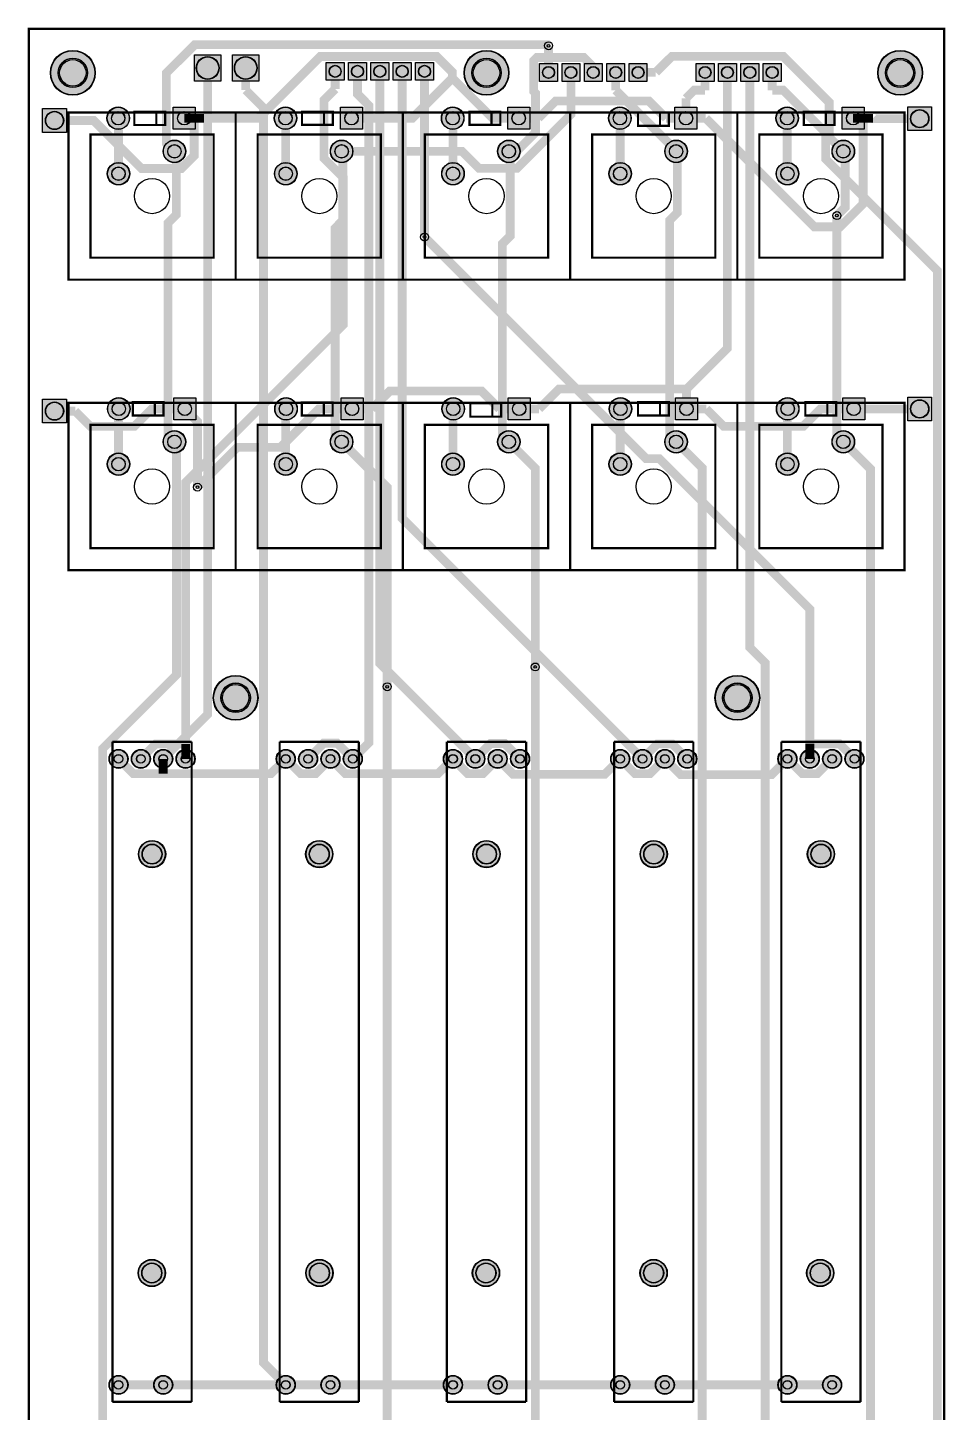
# Model space of a CAD drawing. Header units: millimetres. Extents: x 0 to 104, y -247 to 0.
# Drawn here: x -0.1 to 104.1, y -157.3 to 0.1 of the extents above; entities that cross this region are included whole.
import ezdxf

# ---------------------------------------------------------------- set-up
doc = ezdxf.new("R2010")
doc.units = ezdxf.units.MM
for name, color, linetype, true_color in [('BoardOutLine', 7, 'Continuous', 0xff00ff), ('BottomLayer', 7, 'Continuous', 0x0000ff), ('BottomSilkLayer', 7, 'Continuous', 0x66cc33), ('BottomSolderMaskLayer', 7, 'Continuous', 0xaa00ff), ('Document', 7, 'Continuous', 0xffffff), ('Hole', 7, 'Continuous', 0x222222), ('Multi-Layer', 7, 'Continuous', 0xc0c0c0), ('TopLayer', 7, 'Continuous', 0xff0000), ('TopSilkLayer', 7, 'Continuous', 0xffcc00), ('TopSolderMaskLayer', 7, 'Continuous', 0x800080)]:
    doc.layers.add(name, color=color, linetype=linetype, true_color=true_color)

msp = doc.modelspace()

# ---------------------------------------------------------------- hatches: boundary and pattern name
at = {"layer": 'BottomSolderMaskLayer'}
for points in [[(2.45, -5, 1), (7.55, -5, 1)], [(18.77, -2.89), (21.87, -2.89), (21.87, -6), (18.77, -6)], [(23.09, -2.89), (26.19, -2.89), (26.19, -6), (23.09, -6)], [(49.45, -5, 1), (54.55, -5, 1)], [(96.45, -5, 1), (101.55, -5, 1)], [(33.73, -3.76), (35.86, -3.76), (35.86, -5.89), (33.73, -5.89)], [(36.27, -3.76), (38.4, -3.76), (38.4, -5.89), (36.27, -5.89)], [(38.81, -3.76), (40.94, -3.76), (40.94, -5.89), (38.81, -5.89)], [(41.35, -3.76), (43.48, -3.76), (43.48, -5.89), (41.35, -5.89)], [(43.89, -3.76), (46.02, -3.76), (46.02, -5.89), (43.89, -5.89)], [(57.99, -3.89), (60.12, -3.89), (60.12, -6.02), (57.99, -6.02)], [(60.53, -3.89), (62.66, -3.89), (62.66, -6.02), (60.53, -6.02)], [(63.07, -3.89), (65.2, -3.89), (65.2, -6.02), (63.07, -6.02)], [(65.61, -3.89), (67.74, -3.89), (67.74, -6.02), (65.61, -6.02)], [(68.15, -3.89), (70.28, -3.89), (70.28, -6.02), (68.15, -6.02)], [(75.77, -3.89), (77.9, -3.89), (77.9, -6.02), (75.77, -6.02)], [(78.31, -3.89), (80.44, -3.89), (80.44, -6.02), (78.31, -6.02)], [(80.85, -3.89), (82.98, -3.89), (82.98, -6.02), (80.85, -6.02)], [(83.39, -3.89), (85.52, -3.89), (85.52, -6.02), (83.39, -6.02)], [(1.52, -9.01), (4.32, -9.01), (4.32, -11.81), (1.52, -11.81)], [(8.88, -10.16, 1), (11.44, -10.16, 1)], [(16.38, -8.88), (18.94, -8.88), (18.94, -11.44), (16.38, -11.44)], [(27.88, -10.16, 1), (30.44, -10.16, 1)], [(35.38, -8.88), (37.94, -8.88), (37.94, -11.44), (35.38, -11.44)], [(46.88, -10.16, 1), (49.44, -10.16, 1)], [(54.38, -8.88), (56.94, -8.88), (56.94, -11.44), (54.38, -11.44)], [(65.88, -10.16, 1), (68.44, -10.16, 1)], [(73.38, -8.88), (75.94, -8.88), (75.94, -11.44), (73.38, -11.44)], [(84.88, -10.16, 1), (87.44, -10.16, 1)], [(92.38, -8.88), (94.94, -8.88), (94.94, -11.44), (92.38, -11.44)], [(99.82, -8.81), (102.62, -8.81), (102.62, -11.61), (99.82, -11.61)], [(15.26, -13.92, 1), (17.82, -13.92, 1)], [(34.26, -13.92, 1), (36.82, -13.92, 1)], [(53.26, -13.92, 1), (55.82, -13.92, 1)], [(72.26, -13.92, 1), (74.82, -13.92, 1)], [(91.26, -13.92, 1), (93.82, -13.92, 1)], [(8.91, -16.46, 1), (11.47, -16.46, 1)], [(27.91, -16.46, 1), (30.47, -16.46, 1)], [(46.91, -16.46, 1), (49.47, -16.46, 1)], [(65.91, -16.46, 1), (68.47, -16.46, 1)], [(84.91, -16.46, 1), (87.47, -16.46, 1)], [(1.52, -42.03), (4.32, -42.03), (4.32, -44.83), (1.52, -44.83)], [(8.95, -43.18, 1), (11.5, -43.18, 1)], [(16.45, -41.9), (19, -41.9), (19, -44.46), (16.45, -44.46)], [(27.95, -43.18, 1), (30.5, -43.18, 1)], [(35.45, -41.9), (38, -41.9), (38, -44.46), (35.45, -44.46)], [(46.95, -43.18, 1), (49.5, -43.18, 1)], [(54.45, -41.9), (57, -41.9), (57, -44.46), (54.45, -44.46)], [(65.95, -43.18, 1), (68.5, -43.18, 1)], [(73.45, -41.9), (76, -41.9), (76, -44.46), (73.45, -44.46)], [(84.95, -43.18, 1), (87.5, -43.18, 1)], [(92.45, -41.9), (95, -41.9), (95, -44.46), (92.45, -44.46)], [(99.82, -41.78), (102.62, -41.78), (102.62, -44.58), (99.82, -44.58)], [(15.26, -46.92, 1), (17.82, -46.92, 1)], [(34.26, -46.92, 1), (36.82, -46.92, 1)], [(53.26, -46.92, 1), (55.82, -46.92, 1)], [(72.26, -46.92, 1), (74.82, -46.92, 1)], [(91.26, -46.92, 1), (93.82, -46.92, 1)], [(8.91, -49.46, 1), (11.47, -49.46, 1)], [(27.91, -49.46, 1), (30.47, -49.46, 1)], [(46.91, -49.46, 1), (49.47, -49.46, 1)], [(65.91, -49.46, 1), (68.47, -49.46, 1)], [(84.91, -49.46, 1), (87.47, -49.46, 1)], [(20.95, -76, 1), (26.05, -76, 1)], [(77.95, -76, 1), (83.05, -76, 1)], [(9.11, -82.94, 1), (11.27, -82.94, 1)], [(11.65, -82.94, 1), (13.81, -82.94, 1)], [(14.19, -82.94, 1), (16.35, -82.94, 1)], [(16.73, -82.94, 1), (18.89, -82.94, 1)], [(28.11, -82.94, 1), (30.27, -82.94, 1)], [(30.65, -82.94, 1), (32.81, -82.94, 1)], [(33.19, -82.94, 1), (35.35, -82.94, 1)], [(35.73, -82.94, 1), (37.89, -82.94, 1)], [(47.11, -82.94, 1), (49.27, -82.94, 1)], [(49.65, -82.94, 1), (51.81, -82.94, 1)], [(52.19, -82.94, 1), (54.35, -82.94, 1)], [(54.73, -82.94, 1), (56.89, -82.94, 1)], [(66.11, -82.94, 1), (68.27, -82.94, 1)], [(68.65, -82.94, 1), (70.81, -82.94, 1)], [(71.19, -82.94, 1), (73.35, -82.94, 1)], [(73.73, -82.94, 1), (75.89, -82.94, 1)], [(85.11, -82.94, 1), (87.27, -82.94, 1)], [(87.65, -82.94, 1), (89.81, -82.94, 1)], [(90.19, -82.94, 1), (92.35, -82.94, 1)], [(92.73, -82.94, 1), (94.89, -82.94, 1)], [(12.45, -93.76, 1), (15.55, -93.76, 1)], [(31.45, -93.76, 1), (34.55, -93.76, 1)], [(50.45, -93.76, 1), (53.55, -93.76, 1)], [(69.45, -93.76, 1), (72.55, -93.76, 1)], [(88.45, -93.76, 1), (91.55, -93.76, 1)], [(12.42, -141.35, 1), (15.52, -141.35, 1)], [(31.47, -141.35, 1), (34.57, -141.35, 1)], [(50.39, -141.35, 1), (53.49, -141.35, 1)], [(69.44, -141.35, 1), (72.54, -141.35, 1)], [(88.37, -141.35, 1), (91.47, -141.35, 1)], [(9.11, -154.06, 1), (11.27, -154.06, 1)], [(14.19, -154.06, 1), (16.35, -154.06, 1)], [(28.11, -154.06, 1), (30.27, -154.06, 1)], [(33.19, -154.06, 1), (35.35, -154.06, 1)], [(47.11, -154.06, 1), (49.27, -154.06, 1)], [(52.19, -154.06, 1), (54.35, -154.06, 1)], [(66.11, -154.06, 1), (68.27, -154.06, 1)], [(71.19, -154.06, 1), (73.35, -154.06, 1)], [(85.11, -154.06, 1), (87.27, -154.06, 1)], [(90.19, -154.06, 1), (92.35, -154.06, 1)]]:
    msp.add_hatch(color=256, dxfattribs=at).paths.add_polyline_path(points)
at = {"layer": 'TopSolderMaskLayer'}
for points in [[(2.45, -5, 1), (7.55, -5, 1)], [(18.77, -2.89), (21.87, -2.89), (21.87, -6), (18.77, -6)], [(23.09, -2.89), (26.19, -2.89), (26.19, -6), (23.09, -6)], [(49.45, -5, 1), (54.55, -5, 1)], [(96.45, -5, 1), (101.55, -5, 1)], [(33.73, -3.76), (35.86, -3.76), (35.86, -5.89), (33.73, -5.89)], [(36.27, -3.76), (38.4, -3.76), (38.4, -5.89), (36.27, -5.89)], [(38.81, -3.76), (40.94, -3.76), (40.94, -5.89), (38.81, -5.89)], [(41.35, -3.76), (43.48, -3.76), (43.48, -5.89), (41.35, -5.89)], [(43.89, -3.76), (46.02, -3.76), (46.02, -5.89), (43.89, -5.89)], [(57.99, -3.89), (60.12, -3.89), (60.12, -6.02), (57.99, -6.02)], [(60.53, -3.89), (62.66, -3.89), (62.66, -6.02), (60.53, -6.02)], [(63.07, -3.89), (65.2, -3.89), (65.2, -6.02), (63.07, -6.02)], [(65.61, -3.89), (67.74, -3.89), (67.74, -6.02), (65.61, -6.02)], [(68.15, -3.89), (70.28, -3.89), (70.28, -6.02), (68.15, -6.02)], [(75.77, -3.89), (77.9, -3.89), (77.9, -6.02), (75.77, -6.02)], [(78.31, -3.89), (80.44, -3.89), (80.44, -6.02), (78.31, -6.02)], [(80.85, -3.89), (82.98, -3.89), (82.98, -6.02), (80.85, -6.02)], [(83.39, -3.89), (85.52, -3.89), (85.52, -6.02), (83.39, -6.02)], [(1.52, -9.01), (4.32, -9.01), (4.32, -11.81), (1.52, -11.81)], [(8.88, -10.16, 1), (11.44, -10.16, 1)], [(16.38, -8.88), (18.94, -8.88), (18.94, -11.44), (16.38, -11.44)], [(27.88, -10.16, 1), (30.44, -10.16, 1)], [(35.38, -8.88), (37.94, -8.88), (37.94, -11.44), (35.38, -11.44)], [(46.88, -10.16, 1), (49.44, -10.16, 1)], [(54.38, -8.88), (56.94, -8.88), (56.94, -11.44), (54.38, -11.44)], [(65.88, -10.16, 1), (68.44, -10.16, 1)], [(73.38, -8.88), (75.94, -8.88), (75.94, -11.44), (73.38, -11.44)], [(84.88, -10.16, 1), (87.44, -10.16, 1)], [(92.38, -8.88), (94.94, -8.88), (94.94, -11.44), (92.38, -11.44)], [(99.82, -8.81), (102.62, -8.81), (102.62, -11.61), (99.82, -11.61)], [(15.26, -13.92, 1), (17.82, -13.92, 1)], [(34.26, -13.92, 1), (36.82, -13.92, 1)], [(53.26, -13.92, 1), (55.82, -13.92, 1)], [(72.26, -13.92, 1), (74.82, -13.92, 1)], [(91.26, -13.92, 1), (93.82, -13.92, 1)], [(8.91, -16.46, 1), (11.47, -16.46, 1)], [(27.91, -16.46, 1), (30.47, -16.46, 1)], [(46.91, -16.46, 1), (49.47, -16.46, 1)], [(65.91, -16.46, 1), (68.47, -16.46, 1)], [(84.91, -16.46, 1), (87.47, -16.46, 1)], [(1.52, -42.03), (4.32, -42.03), (4.32, -44.83), (1.52, -44.83)], [(8.95, -43.18, 1), (11.5, -43.18, 1)], [(16.45, -41.9), (19, -41.9), (19, -44.46), (16.45, -44.46)], [(27.95, -43.18, 1), (30.5, -43.18, 1)], [(35.45, -41.9), (38, -41.9), (38, -44.46), (35.45, -44.46)], [(46.95, -43.18, 1), (49.5, -43.18, 1)], [(54.45, -41.9), (57, -41.9), (57, -44.46), (54.45, -44.46)], [(65.95, -43.18, 1), (68.5, -43.18, 1)], [(73.45, -41.9), (76, -41.9), (76, -44.46), (73.45, -44.46)], [(84.95, -43.18, 1), (87.5, -43.18, 1)], [(92.45, -41.9), (95, -41.9), (95, -44.46), (92.45, -44.46)], [(99.82, -41.78), (102.62, -41.78), (102.62, -44.58), (99.82, -44.58)], [(15.26, -46.92, 1), (17.82, -46.92, 1)], [(34.26, -46.92, 1), (36.82, -46.92, 1)], [(53.26, -46.92, 1), (55.82, -46.92, 1)], [(72.26, -46.92, 1), (74.82, -46.92, 1)], [(91.26, -46.92, 1), (93.82, -46.92, 1)], [(8.91, -49.46, 1), (11.47, -49.46, 1)], [(27.91, -49.46, 1), (30.47, -49.46, 1)], [(46.91, -49.46, 1), (49.47, -49.46, 1)], [(65.91, -49.46, 1), (68.47, -49.46, 1)], [(84.91, -49.46, 1), (87.47, -49.46, 1)], [(20.95, -76, 1), (26.05, -76, 1)], [(77.95, -76, 1), (83.05, -76, 1)], [(9.11, -82.94, 1), (11.27, -82.94, 1)], [(11.65, -82.94, 1), (13.81, -82.94, 1)], [(14.19, -82.94, 1), (16.35, -82.94, 1)], [(16.73, -82.94, 1), (18.89, -82.94, 1)], [(28.11, -82.94, 1), (30.27, -82.94, 1)], [(30.65, -82.94, 1), (32.81, -82.94, 1)], [(33.19, -82.94, 1), (35.35, -82.94, 1)], [(35.73, -82.94, 1), (37.89, -82.94, 1)], [(47.11, -82.94, 1), (49.27, -82.94, 1)], [(49.65, -82.94, 1), (51.81, -82.94, 1)], [(52.19, -82.94, 1), (54.35, -82.94, 1)], [(54.73, -82.94, 1), (56.89, -82.94, 1)], [(66.11, -82.94, 1), (68.27, -82.94, 1)], [(68.65, -82.94, 1), (70.81, -82.94, 1)], [(71.19, -82.94, 1), (73.35, -82.94, 1)], [(73.73, -82.94, 1), (75.89, -82.94, 1)], [(85.11, -82.94, 1), (87.27, -82.94, 1)], [(87.65, -82.94, 1), (89.81, -82.94, 1)], [(90.19, -82.94, 1), (92.35, -82.94, 1)], [(92.73, -82.94, 1), (94.89, -82.94, 1)], [(12.45, -93.76, 1), (15.55, -93.76, 1)], [(31.45, -93.76, 1), (34.55, -93.76, 1)], [(50.45, -93.76, 1), (53.55, -93.76, 1)], [(69.45, -93.76, 1), (72.55, -93.76, 1)], [(88.45, -93.76, 1), (91.55, -93.76, 1)], [(12.42, -141.35, 1), (15.52, -141.35, 1)], [(31.47, -141.35, 1), (34.57, -141.35, 1)], [(50.39, -141.35, 1), (53.49, -141.35, 1)], [(69.44, -141.35, 1), (72.54, -141.35, 1)], [(88.37, -141.35, 1), (91.47, -141.35, 1)], [(9.11, -154.06, 1), (11.27, -154.06, 1)], [(14.19, -154.06, 1), (16.35, -154.06, 1)], [(28.11, -154.06, 1), (30.27, -154.06, 1)], [(33.19, -154.06, 1), (35.35, -154.06, 1)], [(47.11, -154.06, 1), (49.27, -154.06, 1)], [(52.19, -154.06, 1), (54.35, -154.06, 1)], [(66.11, -154.06, 1), (68.27, -154.06, 1)], [(71.19, -154.06, 1), (73.35, -154.06, 1)], [(85.11, -154.06, 1), (87.27, -154.06, 1)], [(90.19, -154.06, 1), (92.35, -154.06, 1)]]:
    msp.add_hatch(color=256, dxfattribs=at).paths.add_polyline_path(points)

# ---------------------------------------------------------------- linework, layer by layer
at = {"layer": 'BoardOutLine', "const_width": 0.254}
msp.add_lwpolyline([(0, 0), (104, 0), (104, -247), (0, -247), (0, 0)], close=True, dxfattribs=at)
at = {"layer": 'BottomLayer', "const_width": 1}
for points in [[(16.54, -13.92), (15.62, -13), (15.62, -5.03), (18.87, -1.79), (58.92, -1.79), (59.05, -1.92)], [(48.12, -5.6), (48.12, -4.93), (46.34, -3.15), (33.12, -3.15), (26.11, -10.16), (19.91, -10.16)], [(64.13, -4.95), (64.13, -4.32), (63.07, -3.26), (57.73, -3.26), (57.35, -3.63), (57.35, -7.1), (57.57, -7.32), (57.57, -11.78), (55.43, -13.92), (54.54, -13.92)], [(71.23, -4.95), (73.07, -3.12), (85.7, -3.12), (90.93, -8.35), (90.93, -12.31), (92.54, -13.92)], [(34.8, -4.83), (34.8, -6.84)], [(61.59, -4.95), (61.59, -9.72), (55.48, -15.84), (51.13, -15.84), (49.22, -13.92), (35.54, -13.92)], [(66.68, -4.95), (66.68, -6.97)], [(69.22, -4.95), (71.23, -4.95)], [(76.83, -4.95), (76.83, -6.97)], [(48.12, -5.6), (43.56, -10.16), (38.91, -10.16)], [(53.46, -10.16), (52.69, -10.16), (48.12, -5.6)], [(34.8, -6.84), (33.54, -8.1), (33.54, -14.72), (35.74, -16.92), (35.74, -33.6), (17.81, -51.53), (17.81, -81.25)], [(66.68, -6.97), (73.54, -13.83), (73.54, -13.92)], [(76.83, -6.97), (75.6, -6.97), (74.66, -7.91)], [(74.66, -10.16), (74.66, -7.91)], [(18.79, -10.16), (18.79, -14.4), (17.32, -15.87), (12.81, -15.87), (7.36, -10.41), (2.92, -10.41)], [(17.66, -10.16), (18.79, -10.16)], [(18.79, -10.16), (19.91, -10.16)], [(36.66, -10.16), (38.91, -10.16)], [(55.66, -10.16), (53.46, -10.16)], [(74.66, -10.16), (76.91, -10.16)], [(94.79, -10.16), (94.79, -19.88), (92.17, -22.5), (89.25, -22.5), (76.91, -10.16)], [(93.66, -10.16), (94.79, -10.16)], [(94.79, -10.16), (95.91, -10.16)], [(101.22, -10.21), (95.96, -10.21), (95.91, -10.16)], [(73.54, -46.92), (72.81, -46.19), (72.81, -21.77), (73.69, -20.89), (73.69, -14.07), (73.54, -13.92)], [(92.54, -13.92), (92.75, -14.13), (92.75, -20.28), (91.81, -21.22)], [(44.96, -23.65), (70.14, -48.83), (71.63, -48.83), (88.73, -65.93), (88.73, -81.23)], [(38.97, -43.18), (41.01, -41.15), (51.44, -41.15), (53.47, -43.18)], [(2.92, -43.43), (5.27, -43.43)], [(5.27, -43.43), (7, -45.17), (11.97, -45.17), (13.96, -43.18), (17.72, -43.18)], [(19.16, -52.07), (23.68, -47.55), (28.59, -47.55), (32.96, -43.18), (36.72, -43.18)], [(36.72, -43.18), (38.97, -43.18)], [(55.72, -43.18), (53.47, -43.18)], [(74.72, -43.18), (76.97, -43.18)], [(76.97, -43.18), (78.96, -45.17), (87.97, -45.17), (89.96, -43.18), (93.72, -43.18)], [(93.72, -43.18), (95.97, -43.18)], [(101.22, -43.18), (95.97, -43.18), (95.97, -43.18)], [(35.54, -46.92), (40.72, -52.1), (40.72, -74.75)], [(54.54, -46.92), (57.54, -49.92), (57.54, -72.5)], [(12.73, -82.94), (14.42, -81.25), (17.81, -81.25)], [(17.81, -81.25), (17.81, -82.94)], [(55.81, -82.94), (54.07, -81.2), (52.47, -81.2), (50.73, -82.94)], [(69.73, -82.94), (71.42, -81.25), (73.12, -81.25), (74.81, -82.94)], [(88.73, -81.23), (92.1, -81.23), (93.81, -82.94)], [(88.73, -81.23), (88.73, -82.94)], [(10.19, -82.94), (11.88, -84.62), (15.27, -84.62)], [(15.27, -84.62), (15.27, -82.94)], [(15.27, -84.62), (27.5, -84.62), (29.19, -82.94)], [(29.19, -82.94), (30.88, -84.62), (32.58, -84.62), (34.27, -82.94)], [(34.27, -82.94), (35.96, -84.62), (46.5, -84.62), (48.19, -82.94)], [(53.27, -82.94), (51.58, -84.62), (49.88, -84.62), (48.19, -82.94)], [(67.19, -82.94), (65.43, -84.7), (55.03, -84.7), (53.27, -82.94)], [(67.19, -82.94), (68.88, -84.62), (70.58, -84.62), (72.27, -82.94)], [(86.19, -82.94), (84.39, -84.74), (74.07, -84.74), (72.27, -82.94)], [(86.19, -82.94), (87.88, -84.62), (89.58, -84.62), (91.27, -82.94)], [(10.19, -154.06), (15.27, -154.06)], [(15.27, -154.06), (29.19, -154.06)], [(29.19, -154.06), (34.27, -154.06)], [(34.27, -154.06), (48.19, -154.06)], [(53.27, -154.06), (48.19, -154.06)], [(67.19, -154.06), (53.27, -154.06)], [(72.27, -154.06), (67.19, -154.06)], [(86.19, -154.06), (72.27, -154.06)], [(91.27, -154.06), (86.19, -154.06)]]:
    msp.add_lwpolyline(points, dxfattribs=at)
at = {"layer": 'BottomSilkLayer', "const_width": 0.25}
for points in [[(11.98, -9.42), (15.48, -9.42), (15.48, -10.92), (11.98, -10.92), (11.98, -9.42)], [(31.03, -9.41), (34.53, -9.41), (34.53, -10.91), (31.03, -10.91), (31.03, -9.41)], [(50.07, -9.41), (53.57, -9.41), (53.57, -10.91), (50.07, -10.91), (50.07, -9.41)], [(69.22, -9.52), (72.72, -9.52), (72.72, -11.02), (69.22, -11.02), (69.22, -9.52)], [(88.05, -9.42), (91.55, -9.42), (91.55, -10.92), (88.05, -10.92), (88.05, -9.42)], [(11.81, -42.42), (15.31, -42.42), (15.31, -43.92), (11.81, -43.92), (11.81, -42.42)], [(31.02, -42.43), (34.52, -42.43), (34.52, -43.93), (31.02, -43.93), (31.02, -42.43)], [(50.17, -42.55), (53.67, -42.55), (53.67, -44.06), (50.17, -44.06), (50.17, -42.55)], [(69.22, -42.42), (72.72, -42.42), (72.72, -43.92), (69.22, -43.92), (69.22, -42.42)], [(88.22, -42.42), (91.72, -42.42), (91.72, -43.92), (88.22, -43.92), (88.22, -42.42)]]:
    msp.add_lwpolyline(points, close=True, dxfattribs=at)
for points in [[(14.48, -10.92), (14.48, -9.42)], [(33.53, -10.91), (33.53, -9.41)], [(52.57, -10.91), (52.57, -9.41)], [(71.72, -11.02), (71.72, -9.52)], [(90.55, -10.92), (90.55, -9.42)], [(14.31, -43.92), (14.31, -42.42)], [(33.52, -43.93), (33.52, -42.43)], [(52.67, -44.04), (52.67, -42.54)], [(71.72, -43.92), (71.72, -42.42)], [(90.72, -43.92), (90.72, -42.42)]]:
    msp.add_lwpolyline(points, dxfattribs=at)
at = {"layer": 'BottomSolderMaskLayer'}
for centre, radius in [((5, -5), 2.55), ((52, -5), 2.55), ((99, -5), 2.55), ((5, -5), 1.68), ((20.32, -4.45), 1.29), ((24.64, -4.45), 1.29), ((34.8, -4.83), 0.683), ((37.34, -4.83), 0.683), ((39.88, -4.83), 0.683), ((42.42, -4.83), 0.683), ((44.96, -4.83), 0.683), ((52, -5), 1.68), ((59.05, -4.95), 0.683), ((61.59, -4.95), 0.683), ((64.13, -4.95), 0.683), ((66.68, -4.95), 0.683), ((69.22, -4.95), 0.683), ((76.83, -4.95), 0.683), ((79.37, -4.95), 0.683), ((81.92, -4.95), 0.683), ((84.46, -4.95), 0.683), ((99, -5), 1.68), ((2.92, -10.41), 1.04), ((10.16, -10.16), 1.28), ((10.16, -10.16), 0.765), ((17.66, -10.16), 0.765), ((29.16, -10.16), 1.28), ((29.16, -10.16), 0.765), ((36.66, -10.16), 0.765), ((48.16, -10.16), 1.28), ((48.16, -10.16), 0.765), ((55.66, -10.16), 0.765), ((67.16, -10.16), 1.28), ((67.16, -10.16), 0.765), ((74.66, -10.16), 0.765), ((86.16, -10.16), 1.28), ((86.16, -10.16), 0.765), ((93.66, -10.16), 0.765), ((101.22, -10.21), 1.04), ((16.54, -13.92), 1.28), ((16.54, -13.92), 0.765), ((35.54, -13.92), 1.28), ((35.54, -13.92), 0.765), ((54.54, -13.92), 1.28), ((54.54, -13.92), 0.765), ((73.54, -13.92), 1.28), ((73.54, -13.92), 0.765), ((92.54, -13.92), 1.28), ((92.54, -13.92), 0.765), ((10.19, -16.46), 1.28), ((10.19, -16.46), 0.765), ((29.19, -16.46), 1.28), ((29.19, -16.46), 0.765), ((48.19, -16.46), 1.28), ((48.19, -16.46), 0.765), ((67.19, -16.46), 1.28), ((67.19, -16.46), 0.765), ((86.19, -16.46), 1.28), ((86.19, -16.46), 0.765), ((2.92, -43.43), 1.04), ((10.22, -43.18), 1.28), ((10.22, -43.18), 0.765), ((17.72, -43.18), 0.765), ((29.22, -43.18), 1.28), ((29.22, -43.18), 0.765), ((36.72, -43.18), 0.765), ((48.22, -43.18), 1.28), ((48.22, -43.18), 0.765), ((55.72, -43.18), 0.765), ((67.22, -43.18), 1.28), ((67.22, -43.18), 0.765), ((74.72, -43.18), 0.765), ((86.22, -43.18), 1.28), ((86.22, -43.18), 0.765), ((93.72, -43.18), 0.765), ((101.22, -43.18), 1.04), ((16.54, -46.92), 1.28), ((35.54, -46.92), 1.28), ((54.54, -46.92), 1.28), ((73.54, -46.92), 1.28), ((92.54, -46.92), 1.28), ((16.54, -46.92), 0.765), ((35.54, -46.92), 0.765), ((54.54, -46.92), 0.765), ((73.54, -46.92), 0.765), ((92.54, -46.92), 0.765), ((10.19, -49.46), 1.28), ((10.19, -49.46), 0.765), ((29.19, -49.46), 1.28), ((29.19, -49.46), 0.765), ((48.19, -49.46), 1.28), ((48.19, -49.46), 0.765), ((67.19, -49.46), 1.28), ((67.19, -49.46), 0.765), ((86.19, -49.46), 1.28), ((86.19, -49.46), 0.765), ((23.5, -76), 2.55), ((80.5, -76), 2.55), ((23.5, -76), 1.68), ((80.5, -76), 1.68), ((10.19, -82.94), 1.08), ((10.19, -82.94), 0.499), ((12.73, -82.94), 1.08), ((12.73, -82.94), 0.499), ((15.27, -82.94), 1.08), ((15.27, -82.94), 0.499), ((17.81, -82.94), 1.08), ((17.81, -82.94), 0.499), ((29.19, -82.94), 1.08), ((29.19, -82.94), 0.499), ((31.73, -82.94), 1.08), ((31.73, -82.94), 0.499), ((34.27, -82.94), 1.08), ((34.27, -82.94), 0.499), ((36.81, -82.94), 1.08), ((36.81, -82.94), 0.499), ((48.19, -82.94), 1.08), ((48.19, -82.94), 0.499), ((50.73, -82.94), 1.08), ((50.73, -82.94), 0.499), ((53.27, -82.94), 1.08), ((53.27, -82.94), 0.499), ((55.81, -82.94), 1.08), ((55.81, -82.94), 0.499), ((67.19, -82.94), 1.08), ((67.19, -82.94), 0.499), ((69.73, -82.94), 1.08), ((69.73, -82.94), 0.499), ((72.27, -82.94), 1.08), ((72.27, -82.94), 0.499), ((74.81, -82.94), 1.08), ((74.81, -82.94), 0.499), ((86.19, -82.94), 1.08), ((86.19, -82.94), 0.499), ((88.73, -82.94), 1.08), ((88.73, -82.94), 0.499), ((91.27, -82.94), 1.08), ((91.27, -82.94), 0.499), ((93.81, -82.94), 1.08), ((93.81, -82.94), 0.499), ((14, -93.76), 1.55), ((14, -93.76), 1.14), ((33, -93.76), 1.55), ((33, -93.76), 1.14), ((52, -93.76), 1.55), ((52, -93.76), 1.14), ((71, -93.76), 1.55), ((71, -93.76), 1.14), ((90, -93.76), 1.55), ((90, -93.76), 1.14), ((13.97, -141.35), 1.55), ((33.02, -141.35), 1.55), ((51.94, -141.35), 1.55), ((70.99, -141.35), 1.55), ((89.92, -141.35), 1.55), ((13.97, -141.35), 1.14), ((33.02, -141.35), 1.14), ((51.94, -141.35), 1.14), ((70.99, -141.35), 1.14), ((89.92, -141.35), 1.14), ((10.19, -154.06), 1.08), ((10.19, -154.06), 0.499), ((15.27, -154.06), 1.08), ((15.27, -154.06), 0.499), ((29.19, -154.06), 1.08), ((29.19, -154.06), 0.499), ((34.27, -154.06), 1.08), ((34.27, -154.06), 0.499), ((48.19, -154.06), 1.08), ((48.19, -154.06), 0.499), ((53.27, -154.06), 1.08), ((53.27, -154.06), 0.499), ((67.19, -154.06), 1.08), ((67.19, -154.06), 0.499), ((72.27, -154.06), 1.08), ((72.27, -154.06), 0.499), ((86.19, -154.06), 1.08), ((86.19, -154.06), 0.499), ((91.27, -154.06), 1.08), ((91.27, -154.06), 0.499)]:
    msp.add_circle(centre, radius, dxfattribs=at)
at = {"layer": 'Document', "const_width": 0.25}
for points in [[(23.5, -9.5), (23.5, -28.5), (4.5, -28.5), (4.5, -9.5), (23.5, -9.5)], [(42.5, -9.5), (42.5, -28.5), (23.5, -28.5), (23.5, -9.5), (42.5, -9.5)], [(61.5, -9.5), (61.5, -28.5), (42.5, -28.5), (42.5, -9.5), (61.5, -9.5)], [(80.5, -9.5), (80.5, -28.5), (61.5, -28.5), (61.5, -9.5), (80.5, -9.5)], [(99.5, -9.5), (99.5, -28.5), (80.5, -28.5), (80.5, -9.5), (99.5, -9.5)], [(23.5, -42.5), (23.5, -61.5), (4.5, -61.5), (4.5, -42.5), (23.5, -42.5)], [(42.5, -42.5), (42.5, -61.5), (23.5, -61.5), (23.5, -42.5), (42.5, -42.5)], [(61.5, -42.5), (61.5, -61.5), (42.5, -61.5), (42.5, -42.5), (61.5, -42.5)], [(80.5, -42.5), (80.5, -61.5), (61.5, -61.5), (61.5, -42.5), (80.5, -42.5)], [(99.5, -42.5), (99.5, -61.5), (80.5, -61.5), (80.5, -42.5), (99.5, -42.5)]]:
    msp.add_lwpolyline(points, close=True, dxfattribs=at)
at = {"layer": 'Hole'}
for centre in [(59.05, -1.92), (91.81, -21.22), (44.96, -23.65), (19.16, -52.07), (57.54, -72.5), (40.72, -74.75)]:
    msp.add_circle(centre, 0.153, dxfattribs=at)
at = {"layer": 'Multi-Layer'}
for points in [[(18.82, -2.95), (21.82, -2.95), (21.82, -5.94), (18.82, -5.94)], [(23.14, -2.95), (26.14, -2.95), (26.14, -5.94), (23.14, -5.94)], [(33.78, -3.81), (35.81, -3.81), (35.81, -5.84), (33.78, -5.84)], [(36.32, -3.81), (38.35, -3.81), (38.35, -5.84), (36.32, -5.84)], [(38.86, -3.81), (40.89, -3.81), (40.89, -5.84), (38.86, -5.84)], [(41.4, -3.81), (43.43, -3.81), (43.43, -5.84), (41.4, -5.84)], [(43.94, -3.81), (45.97, -3.81), (45.97, -5.84), (43.94, -5.84)], [(58.04, -3.94), (60.07, -3.94), (60.07, -5.97), (58.04, -5.97)], [(60.58, -3.94), (62.61, -3.94), (62.61, -5.97), (60.58, -5.97)], [(63.12, -3.94), (65.15, -3.94), (65.15, -5.97), (63.12, -5.97)], [(65.66, -3.94), (67.69, -3.94), (67.69, -5.97), (65.66, -5.97)], [(68.2, -3.94), (70.23, -3.94), (70.23, -5.97), (68.2, -5.97)], [(75.82, -3.94), (77.85, -3.94), (77.85, -5.97), (75.82, -5.97)], [(78.36, -3.94), (80.39, -3.94), (80.39, -5.97), (78.36, -5.97)], [(80.9, -3.94), (82.93, -3.94), (82.93, -5.97), (80.9, -5.97)], [(83.44, -3.94), (85.47, -3.94), (85.47, -5.97), (83.44, -5.97)], [(1.57, -9.06), (4.27, -9.06), (4.27, -11.76), (1.57, -11.76)], [(16.41, -8.91), (18.91, -8.91), (18.91, -11.41), (16.41, -11.41)], [(35.41, -8.91), (37.91, -8.91), (37.91, -11.41), (35.41, -11.41)], [(54.41, -8.91), (56.91, -8.91), (56.91, -11.41), (54.41, -11.41)], [(73.41, -8.91), (75.91, -8.91), (75.91, -11.41), (73.41, -11.41)], [(92.41, -8.91), (94.91, -8.91), (94.91, -11.41), (92.41, -11.41)], [(99.87, -8.86), (102.57, -8.86), (102.57, -11.56), (99.87, -11.56)], [(1.57, -42.08), (4.27, -42.08), (4.27, -44.78), (1.57, -44.78)], [(16.47, -41.93), (18.97, -41.93), (18.97, -44.43), (16.47, -44.43)], [(35.47, -41.93), (37.97, -41.93), (37.97, -44.43), (35.47, -44.43)], [(54.47, -41.93), (56.97, -41.93), (56.97, -44.43), (54.47, -44.43)], [(73.47, -41.93), (75.97, -41.93), (75.97, -44.43), (73.47, -44.43)], [(92.47, -41.93), (94.97, -41.93), (94.97, -44.43), (92.47, -44.43)], [(99.87, -41.83), (102.57, -41.83), (102.57, -44.53), (99.87, -44.53)]]:
    msp.add_lwpolyline(points, close=True, dxfattribs=at)
for centre, radius in [((59.05, -1.92), 0.45), ((5, -5), 2.5), ((52, -5), 2.5), ((99, -5), 2.5), ((5, -5), 1.65), ((20.32, -4.45), 1.25), ((24.64, -4.45), 1.25), ((34.8, -4.83), 0.65), ((37.34, -4.83), 0.65), ((39.88, -4.83), 0.65), ((42.42, -4.83), 0.65), ((44.96, -4.83), 0.65), ((52, -5), 1.65), ((59.05, -4.95), 0.65), ((61.59, -4.95), 0.65), ((64.13, -4.95), 0.65), ((66.68, -4.95), 0.65), ((69.22, -4.95), 0.65), ((76.83, -4.95), 0.65), ((79.37, -4.95), 0.65), ((81.92, -4.95), 0.65), ((84.46, -4.95), 0.65), ((99, -5), 1.65), ((2.92, -10.41), 1), ((10.16, -10.16), 1.25), ((10.16, -10.16), 0.75), ((17.66, -10.16), 0.75), ((29.16, -10.16), 1.25), ((29.16, -10.16), 0.75), ((36.66, -10.16), 0.75), ((48.16, -10.16), 1.25), ((48.16, -10.16), 0.75), ((55.66, -10.16), 0.75), ((67.16, -10.16), 1.25), ((67.16, -10.16), 0.75), ((74.66, -10.16), 0.75), ((86.16, -10.16), 1.25), ((86.16, -10.16), 0.75), ((93.66, -10.16), 0.75), ((101.22, -10.21), 1), ((16.54, -13.92), 1.25), ((16.54, -13.92), 0.75), ((35.54, -13.92), 1.25), ((35.54, -13.92), 0.75), ((54.54, -13.92), 1.25), ((54.54, -13.92), 0.75), ((73.54, -13.92), 1.25), ((73.54, -13.92), 0.75), ((92.54, -13.92), 1.25), ((92.54, -13.92), 0.75), ((10.19, -16.46), 1.25), ((10.19, -16.46), 0.75), ((29.19, -16.46), 1.25), ((29.19, -16.46), 0.75), ((48.19, -16.46), 1.25), ((48.19, -16.46), 0.75), ((67.19, -16.46), 1.25), ((67.19, -16.46), 0.75), ((86.19, -16.46), 1.25), ((86.19, -16.46), 0.75), ((14, -19), 2), ((33, -19), 2), ((52, -19), 2), ((71, -19), 2), ((90, -19), 2), ((91.81, -21.22), 0.45), ((44.96, -23.65), 0.45), ((2.92, -43.43), 1), ((10.22, -43.18), 1.25), ((10.22, -43.18), 0.75), ((17.72, -43.18), 0.75), ((29.22, -43.18), 1.25), ((29.22, -43.18), 0.75), ((36.72, -43.18), 0.75), ((48.22, -43.18), 1.25), ((48.22, -43.18), 0.75), ((55.72, -43.18), 0.75), ((67.22, -43.18), 1.25), ((67.22, -43.18), 0.75), ((74.72, -43.18), 0.75), ((86.22, -43.18), 1.25), ((86.22, -43.18), 0.75), ((93.72, -43.18), 0.75), ((101.22, -43.18), 1), ((16.54, -46.92), 1.25), ((16.54, -46.92), 0.75), ((35.54, -46.92), 1.25), ((35.54, -46.92), 0.75), ((54.54, -46.92), 1.25), ((54.54, -46.92), 0.75), ((73.54, -46.92), 1.25), ((73.54, -46.92), 0.75), ((92.54, -46.92), 1.25), ((92.54, -46.92), 0.75), ((10.19, -49.46), 1.25), ((10.19, -49.46), 0.75), ((29.19, -49.46), 1.25), ((29.19, -49.46), 0.75), ((48.19, -49.46), 1.25), ((48.19, -49.46), 0.75), ((67.19, -49.46), 1.25), ((67.19, -49.46), 0.75), ((86.19, -49.46), 1.25), ((86.19, -49.46), 0.75), ((14, -52), 2), ((33, -52), 2), ((52, -52), 2), ((71, -52), 2), ((90, -52), 2), ((19.16, -52.07), 0.45), ((57.54, -72.5), 0.45), ((23.5, -76), 2.5), ((80.5, -76), 2.5), ((23.5, -76), 1.65), ((40.72, -74.75), 0.45), ((80.5, -76), 1.65), ((10.19, -82.94), 1.03), ((10.19, -82.94), 0.475), ((12.73, -82.94), 1.03), ((12.73, -82.94), 0.475), ((15.27, -82.94), 1.03), ((15.27, -82.94), 0.475), ((17.81, -82.94), 1.03), ((17.81, -82.94), 0.475), ((29.19, -82.94), 1.03), ((29.19, -82.94), 0.475), ((31.73, -82.94), 1.03), ((31.73, -82.94), 0.475), ((34.27, -82.94), 1.03), ((34.27, -82.94), 0.475), ((36.81, -82.94), 1.03), ((36.81, -82.94), 0.475), ((48.19, -82.94), 1.03), ((48.19, -82.94), 0.475), ((50.73, -82.94), 1.03), ((50.73, -82.94), 0.475), ((53.27, -82.94), 1.03), ((53.27, -82.94), 0.475), ((55.81, -82.94), 1.03), ((55.81, -82.94), 0.475), ((67.19, -82.94), 1.03), ((67.19, -82.94), 0.475), ((69.73, -82.94), 1.03), ((69.73, -82.94), 0.475), ((72.27, -82.94), 1.03), ((72.27, -82.94), 0.475), ((74.81, -82.94), 1.03), ((74.81, -82.94), 0.475), ((86.19, -82.94), 1.03), ((86.19, -82.94), 0.475), ((88.73, -82.94), 1.03), ((88.73, -82.94), 0.475), ((91.27, -82.94), 1.03), ((91.27, -82.94), 0.475), ((93.81, -82.94), 1.03), ((93.81, -82.94), 0.475), ((14, -93.76), 1.5), ((14, -93.76), 1.1), ((33, -93.76), 1.5), ((33, -93.76), 1.1), ((52, -93.76), 1.5), ((52, -93.76), 1.1), ((71, -93.76), 1.5), ((71, -93.76), 1.1), ((90, -93.76), 1.5), ((90, -93.76), 1.1), ((13.97, -141.35), 1.5), ((33.02, -141.35), 1.5), ((51.94, -141.35), 1.5), ((70.99, -141.35), 1.5), ((89.92, -141.35), 1.5), ((13.97, -141.35), 1.1), ((33.02, -141.35), 1.1), ((51.94, -141.35), 1.1), ((70.99, -141.35), 1.1), ((89.92, -141.35), 1.1), ((10.19, -154.06), 1.03), ((10.19, -154.06), 0.475), ((15.27, -154.06), 1.03), ((15.27, -154.06), 0.475), ((29.19, -154.06), 1.03), ((29.19, -154.06), 0.475), ((34.27, -154.06), 1.03), ((34.27, -154.06), 0.475), ((48.19, -154.06), 1.03), ((48.19, -154.06), 0.475), ((53.27, -154.06), 1.03), ((53.27, -154.06), 0.475), ((67.19, -154.06), 1.03), ((67.19, -154.06), 0.475), ((72.27, -154.06), 1.03), ((72.27, -154.06), 0.475), ((86.19, -154.06), 1.03), ((86.19, -154.06), 0.475), ((91.27, -154.06), 1.03), ((91.27, -154.06), 0.475)]:
    msp.add_circle(centre, radius, dxfattribs=at)
at = {"layer": 'TopLayer', "const_width": 1}
for points in [[(59.05, -1.92), (59.05, -4.95)], [(15.27, -82.94), (20.32, -77.89), (20.32, -4.45)], [(24.64, -4.45), (24.64, -6.95)], [(37.34, -4.83), (37.34, -7.4), (38.63, -8.7), (38.63, -81.11), (36.81, -82.94)], [(39.88, -4.83), (39.88, -6.84)], [(42.42, -4.83), (42.42, -55.62), (69.73, -82.94)], [(44.96, -4.83), (44.96, -23.65)], [(81.92, -4.95), (81.92, -70.28), (83.66, -72.02), (83.66, -164.96), (74.72, -173.9)], [(79.37, -4.95), (79.37, -36.28), (74.72, -40.93)], [(84.46, -4.95), (84.46, -6.97)], [(24.64, -6.95), (26.66, -8.97), (26.66, -151.53), (29.19, -154.06)], [(50.73, -82.94), (39.88, -72.08), (39.88, -6.84)], [(72.41, -10.16), (70.45, -8.2), (59.87, -8.2), (57.91, -10.16)], [(84.46, -6.97), (85.72, -6.97), (90.54, -11.79), (90.54, -14.8), (103.23, -27.49), (103.23, -204.83), (101.24, -206.82)], [(10.19, -16.46), (10.19, -10.19), (10.16, -10.16)], [(29.19, -16.46), (29.19, -10.19), (29.16, -10.16)], [(48.19, -16.46), (48.19, -10.19), (48.16, -10.16)], [(55.66, -10.16), (57.91, -10.16)], [(67.19, -16.46), (67.19, -10.19), (67.16, -10.16)], [(74.66, -10.16), (72.41, -10.16)], [(86.19, -16.46), (86.16, -16.43), (86.16, -10.16)], [(16.54, -13.92), (16.76, -14.14), (16.76, -21.11), (15.81, -22.07), (15.81, -46.19), (16.54, -46.92)], [(35.54, -46.92), (34.81, -46.19), (34.81, -22.63), (35.67, -21.77), (35.67, -14.05), (35.54, -13.92)], [(54.54, -46.92), (53.81, -46.19), (53.81, -24.42), (54.69, -23.54), (54.69, -14.07), (54.54, -13.92)], [(91.81, -21.22), (91.81, -46.19), (92.54, -46.92)], [(57.97, -43.18), (60.22, -40.93), (74.72, -40.93)], [(74.72, -43.18), (74.72, -40.93)], [(10.22, -43.18), (10.19, -43.21), (10.19, -49.46)], [(17.72, -43.18), (19.16, -44.62), (19.16, -52.07)], [(29.22, -43.18), (29.19, -43.21), (29.19, -49.46)], [(48.22, -43.18), (48.19, -43.21), (48.19, -49.46)], [(55.72, -43.18), (57.97, -43.18)], [(67.22, -43.18), (67.19, -43.21), (67.19, -49.46)], [(86.22, -43.18), (86.19, -43.21), (86.19, -49.46)], [(16.54, -46.92), (16.78, -47.16), (16.78, -73.39), (8.39, -81.78), (8.39, -168.83), (14.35, -174.78), (14.35, -177.73), (16.54, -179.92)], [(73.54, -46.92), (76.5, -49.88), (76.5, -169.57), (72.76, -173.31), (72.76, -179.14), (73.54, -179.92)], [(92.54, -46.92), (95.63, -50.01), (95.63, -161.08), (91.81, -164.91), (91.81, -179.19), (92.54, -179.92)], [(57.54, -72.5), (57.54, -169.53), (53.76, -173.31), (53.76, -179.14), (54.54, -179.92)], [(40.72, -74.75), (40.72, -167.41), (34.72, -173.41), (34.72, -179.1), (35.54, -179.92)], [(31.73, -82.94), (33.51, -81.15), (35.03, -81.15), (36.81, -82.94)]]:
    msp.add_lwpolyline(points, dxfattribs=at)
at = {"layer": 'TopSilkLayer', "const_width": 0.254}
for points in [[(104, -247), (0, -247), (0, 0)], [(104, -237), (104, 0), (0, 0)], [(104, -247), (104, 0), (0, 0)], [(9.5, -81), (9.5, -156)], [(9.5, -81), (18.5, -81)], [(9.5, -81), (9.5, -156)], [(9.5, -81), (18.5, -81)], [(18.5, -81), (18.5, -156)], [(18.5, -81), (18.5, -156)], [(28.5, -81), (37.5, -81)], [(28.5, -81), (37.5, -81)], [(28.5, -81), (28.5, -156)], [(28.5, -81), (28.5, -156)], [(37.5, -81), (37.5, -156)], [(37.5, -81), (37.5, -156)], [(47.5, -81), (56.5, -81)], [(47.5, -81), (47.5, -156)], [(56.5, -81), (56.5, -156)], [(66.5, -81), (66.5, -156)], [(66.5, -81), (75.5, -81)], [(66.5, -81), (66.5, -156)], [(66.5, -81), (75.5, -81)], [(75.5, -81), (75.5, -156)], [(75.5, -81), (75.5, -156)], [(85.5, -81), (85.5, -156)], [(85.5, -81), (94.5, -81)], [(85.5, -81), (85.5, -156)], [(85.5, -81), (94.5, -81)], [(94.5, -81), (94.5, -156)], [(94.5, -81), (94.5, -156)], [(9.5, -156), (18.5, -156)], [(9.5, -156), (18.5, -156)], [(28.5, -156), (37.5, -156)], [(28.5, -156), (37.5, -156)], [(47.5, -156), (56.5, -156)], [(66.5, -156), (75.5, -156)], [(66.5, -156), (75.5, -156)], [(85.5, -156), (94.5, -156)], [(85.5, -156), (94.5, -156)]]:
    msp.add_lwpolyline(points, dxfattribs=at)
at = {"layer": 'TopSilkLayer'}
for points, const_width in [([(4.5, -9.5), (23.5, -9.5), (23.5, -28.5), (4.5, -28.5), (4.5, -9.5)], 0.254), ([(23.5, -9.5), (42.5, -9.5), (42.5, -28.5), (23.5, -28.5), (23.5, -9.5)], 0.254), ([(42.5, -9.5), (61.5, -9.5), (61.5, -28.5), (42.5, -28.5), (42.5, -9.5)], 0.254), ([(61.5, -9.5), (80.5, -9.5), (80.5, -28.5), (61.5, -28.5), (61.5, -9.5)], 0.254), ([(80.5, -9.5), (99.5, -9.5), (99.5, -28.5), (80.5, -28.5), (80.5, -9.5)], 0.254), ([(14, -26), (7, -26), (7, -12), (21, -12), (21, -26), (14, -26)], 0.25), ([(33, -26), (26, -26), (26, -12), (40, -12), (40, -26), (33, -26)], 0.25), ([(52, -26), (45, -26), (45, -12), (59, -12), (59, -26), (52, -26)], 0.25), ([(71, -26), (64, -26), (64, -12), (78, -12), (78, -26), (71, -26)], 0.25), ([(90, -26), (83, -26), (83, -12), (97, -12), (97, -26), (90, -26)], 0.25), ([(4.5, -42.5), (23.5, -42.5), (23.5, -61.5), (4.5, -61.5), (4.5, -42.5)], 0.254), ([(4.5, -42.5), (23.5, -42.5), (23.5, -61.5), (4.5, -61.5), (4.5, -42.5)], 0.254), ([(23.5, -42.5), (42.5, -42.5), (42.5, -61.5), (23.5, -61.5), (23.5, -42.5)], 0.254), ([(23.5, -42.5), (42.5, -42.5), (42.5, -61.5), (23.5, -61.5), (23.5, -42.5)], 0.254), ([(42.5, -42.5), (61.5, -42.5), (61.5, -61.5), (42.5, -61.5), (42.5, -42.5)], 0.254), ([(42.5, -42.5), (61.5, -42.5), (61.5, -61.5), (42.5, -61.5), (42.5, -42.5)], 0.254), ([(61.5, -42.5), (80.5, -42.5), (80.5, -61.5), (61.5, -61.5), (61.5, -42.5)], 0.254), ([(61.5, -42.5), (80.5, -42.5), (80.5, -61.5), (61.5, -61.5), (61.5, -42.5)], 0.254), ([(80.5, -42.5), (99.5, -42.5), (99.5, -61.5), (80.5, -61.5), (80.5, -42.5)], 0.254), ([(80.5, -42.5), (99.5, -42.5), (99.5, -61.5), (80.5, -61.5), (80.5, -42.5)], 0.254), ([(14, -59), (7, -59), (7, -45), (21, -45), (21, -59), (14, -59)], 0.25), ([(33, -59), (26, -59), (26, -45), (40, -45), (40, -59), (33, -59)], 0.25), ([(52, -59), (45, -59), (45, -45), (59, -45), (59, -59), (52, -59)], 0.25), ([(71, -59), (64, -59), (64, -45), (78, -45), (78, -59), (71, -59)], 0.25), ([(90, -59), (83, -59), (83, -45), (97, -45), (97, -59), (90, -59)], 0.25)]:
    msp.add_lwpolyline(points, close=True, dxfattribs=dict(at, const_width=const_width))
for centre in [(5, -5), (5, -5), (5, -5), (52, -5), (52, -5), (52, -5), (99, -5), (99, -5), (99, -5), (23.5, -76), (80.5, -76)]:
    msp.add_circle(centre, 1.5, dxfattribs=at)
at = {"layer": 'TopSolderMaskLayer'}
for centre, radius in [((5, -5), 2.55), ((52, -5), 2.55), ((99, -5), 2.55), ((5, -5), 1.68), ((20.32, -4.45), 1.29), ((24.64, -4.45), 1.29), ((34.8, -4.83), 0.683), ((37.34, -4.83), 0.683), ((39.88, -4.83), 0.683), ((42.42, -4.83), 0.683), ((44.96, -4.83), 0.683), ((52, -5), 1.68), ((59.05, -4.95), 0.683), ((61.59, -4.95), 0.683), ((64.13, -4.95), 0.683), ((66.68, -4.95), 0.683), ((69.22, -4.95), 0.683), ((76.83, -4.95), 0.683), ((79.37, -4.95), 0.683), ((81.92, -4.95), 0.683), ((84.46, -4.95), 0.683), ((99, -5), 1.68), ((2.92, -10.41), 1.04), ((10.16, -10.16), 1.28), ((10.16, -10.16), 0.765), ((17.66, -10.16), 0.765), ((29.16, -10.16), 1.28), ((29.16, -10.16), 0.765), ((36.66, -10.16), 0.765), ((48.16, -10.16), 1.28), ((48.16, -10.16), 0.765), ((55.66, -10.16), 0.765), ((67.16, -10.16), 1.28), ((67.16, -10.16), 0.765), ((74.66, -10.16), 0.765), ((86.16, -10.16), 1.28), ((86.16, -10.16), 0.765), ((93.66, -10.16), 0.765), ((101.22, -10.21), 1.04), ((16.54, -13.92), 1.28), ((16.54, -13.92), 0.765), ((35.54, -13.92), 1.28), ((35.54, -13.92), 0.765), ((54.54, -13.92), 1.28), ((54.54, -13.92), 0.765), ((73.54, -13.92), 1.28), ((73.54, -13.92), 0.765), ((92.54, -13.92), 1.28), ((92.54, -13.92), 0.765), ((10.19, -16.46), 1.28), ((10.19, -16.46), 0.765), ((29.19, -16.46), 1.28), ((29.19, -16.46), 0.765), ((48.19, -16.46), 1.28), ((48.19, -16.46), 0.765), ((67.19, -16.46), 1.28), ((67.19, -16.46), 0.765), ((86.19, -16.46), 1.28), ((86.19, -16.46), 0.765), ((2.92, -43.43), 1.04), ((10.22, -43.18), 1.28), ((10.22, -43.18), 0.765), ((17.72, -43.18), 0.765), ((29.22, -43.18), 1.28), ((29.22, -43.18), 0.765), ((36.72, -43.18), 0.765), ((48.22, -43.18), 1.28), ((48.22, -43.18), 0.765), ((55.72, -43.18), 0.765), ((67.22, -43.18), 1.28), ((67.22, -43.18), 0.765), ((74.72, -43.18), 0.765), ((86.22, -43.18), 1.28), ((86.22, -43.18), 0.765), ((93.72, -43.18), 0.765), ((101.22, -43.18), 1.04), ((16.54, -46.92), 1.28), ((35.54, -46.92), 1.28), ((54.54, -46.92), 1.28), ((73.54, -46.92), 1.28), ((92.54, -46.92), 1.28), ((16.54, -46.92), 0.765), ((35.54, -46.92), 0.765), ((54.54, -46.92), 0.765), ((73.54, -46.92), 0.765), ((92.54, -46.92), 0.765), ((10.19, -49.46), 1.28), ((10.19, -49.46), 0.765), ((29.19, -49.46), 1.28), ((29.19, -49.46), 0.765), ((48.19, -49.46), 1.28), ((48.19, -49.46), 0.765), ((67.19, -49.46), 1.28), ((67.19, -49.46), 0.765), ((86.19, -49.46), 1.28), ((86.19, -49.46), 0.765), ((23.5, -76), 2.55), ((80.5, -76), 2.55), ((23.5, -76), 1.68), ((80.5, -76), 1.68), ((10.19, -82.94), 1.08), ((10.19, -82.94), 0.499), ((12.73, -82.94), 1.08), ((12.73, -82.94), 0.499), ((15.27, -82.94), 1.08), ((15.27, -82.94), 0.499), ((17.81, -82.94), 1.08), ((17.81, -82.94), 0.499), ((29.19, -82.94), 1.08), ((29.19, -82.94), 0.499), ((31.73, -82.94), 1.08), ((31.73, -82.94), 0.499), ((34.27, -82.94), 1.08), ((34.27, -82.94), 0.499), ((36.81, -82.94), 1.08), ((36.81, -82.94), 0.499), ((48.19, -82.94), 1.08), ((48.19, -82.94), 0.499), ((50.73, -82.94), 1.08), ((50.73, -82.94), 0.499), ((53.27, -82.94), 1.08), ((53.27, -82.94), 0.499), ((55.81, -82.94), 1.08), ((55.81, -82.94), 0.499), ((67.19, -82.94), 1.08), ((67.19, -82.94), 0.499), ((69.73, -82.94), 1.08), ((69.73, -82.94), 0.499), ((72.27, -82.94), 1.08), ((72.27, -82.94), 0.499), ((74.81, -82.94), 1.08), ((74.81, -82.94), 0.499), ((86.19, -82.94), 1.08), ((86.19, -82.94), 0.499), ((88.73, -82.94), 1.08), ((88.73, -82.94), 0.499), ((91.27, -82.94), 1.08), ((91.27, -82.94), 0.499), ((93.81, -82.94), 1.08), ((93.81, -82.94), 0.499), ((14, -93.76), 1.55), ((14, -93.76), 1.14), ((33, -93.76), 1.55), ((33, -93.76), 1.14), ((52, -93.76), 1.55), ((52, -93.76), 1.14), ((71, -93.76), 1.55), ((71, -93.76), 1.14), ((90, -93.76), 1.55), ((90, -93.76), 1.14), ((13.97, -141.35), 1.55), ((33.02, -141.35), 1.55), ((51.94, -141.35), 1.55), ((70.99, -141.35), 1.55), ((89.92, -141.35), 1.55), ((13.97, -141.35), 1.14), ((33.02, -141.35), 1.14), ((51.94, -141.35), 1.14), ((70.99, -141.35), 1.14), ((89.92, -141.35), 1.14), ((10.19, -154.06), 1.08), ((10.19, -154.06), 0.499), ((15.27, -154.06), 1.08), ((15.27, -154.06), 0.499), ((29.19, -154.06), 1.08), ((29.19, -154.06), 0.499), ((34.27, -154.06), 1.08), ((34.27, -154.06), 0.499), ((48.19, -154.06), 1.08), ((48.19, -154.06), 0.499), ((53.27, -154.06), 1.08), ((53.27, -154.06), 0.499), ((67.19, -154.06), 1.08), ((67.19, -154.06), 0.499), ((72.27, -154.06), 1.08), ((72.27, -154.06), 0.499), ((86.19, -154.06), 1.08), ((86.19, -154.06), 0.499), ((91.27, -154.06), 1.08), ((91.27, -154.06), 0.499)]:
    msp.add_circle(centre, radius, dxfattribs=at)

doc.saveas('drawing.dxf')
